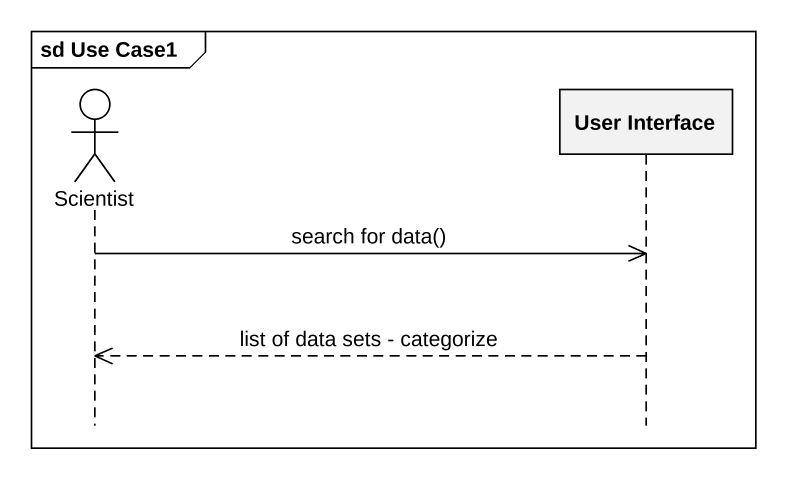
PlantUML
@startuml
mainframe sd Use Case1
hide footbox
actor Scientist
participant "User Interface" as User_Interface

Scientist ->> User_Interface : search for data()
User_Interface -->> Scientist : list of data sets - categorize
@enduml
